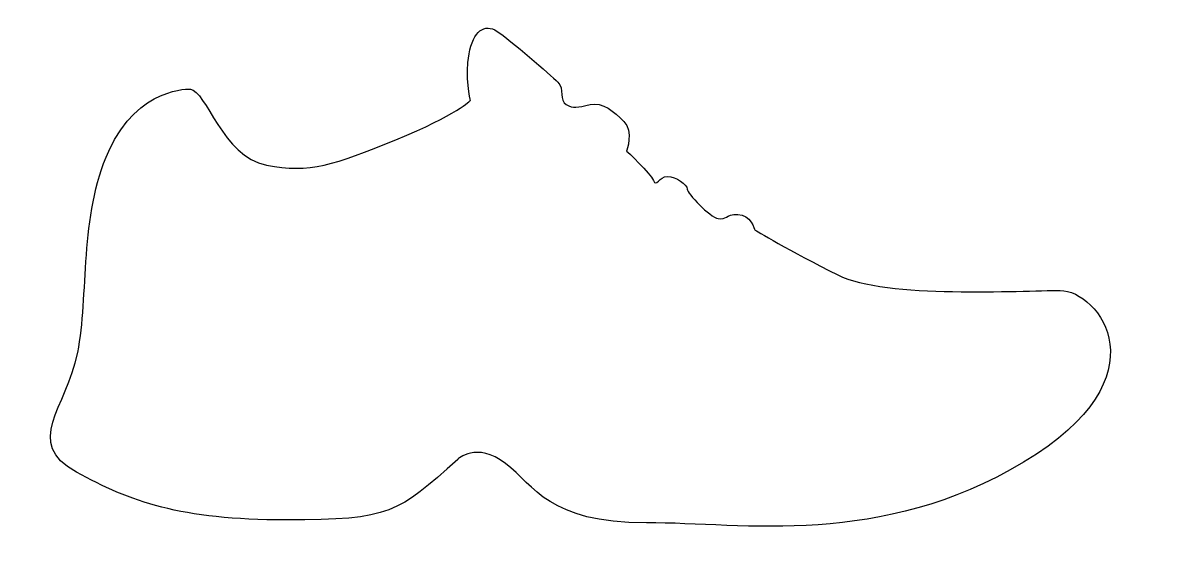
# Model space of a CAD drawing. Header units: centimetres. Extents: x -10.6 to 11.2, y -5.2 to 4.8.
import ezdxf

# ---------------------------------------------------------------- set-up
doc = ezdxf.new("R2010")
doc.units = ezdxf.units.CM
doc.header["$MEASUREMENT"] = 0
doc.layers.add('Camada 1', color=7, linetype='Continuous')

msp = doc.modelspace()

# ---------------------------------------------------------------- linework, layer by layer
at = {"layer": 'Camada 1'}
msp.add_open_spline([(-7.42166, 3.578), (-7.42166, 3.578), (-8.41255, 3.63153), (-8.97498, 2.39949), (-8.97498, 2.39949), (-9.53738, 1.1677), (-9.34992, -0.35887), (-9.56418, -1.43017), (-9.56418, -1.43017), (-9.77849, -2.50157), (-10.60873, -3.14425), (-9.59096, -3.70665), (-9.59096, -3.70665), (-8.57324, -4.26907), (-7.60918, -4.61719), (-5.60054, -4.61719), (-5.60054, -4.61719), (-3.5919, -4.61719), (-3.48483, -4.48323), (-2.33315, -3.46554), (-2.33315, -3.46554), (-2.33315, -3.46554), (-1.98506, -3.11743), (-1.42264, -3.54592), (-1.42264, -3.54592), (-0.86022, -3.97439), (-0.61921, -4.67074), (1.2555, -4.67074), (1.2555, -4.67074), (3.13021, -4.67074), (5.70124, -5.15289), (8.4329, -3.51922), (8.4329, -3.51922), (11.1647, -1.88552), (9.85239, -0.25185), (9.12923, -0.25185), (9.12923, -0.25185), (8.40604, -0.25185), (5.80829, -0.41261), (4.89778, 0.04271), (4.89778, 0.04271), (3.98714, 0.49803), (3.31764, 0.89983), (3.31764, 0.89983), (3.31764, 0.89983), (3.31764, 0.89983), (3.23726, 1.19439), (2.99636, 1.19439), (2.99636, 1.19439), (2.75525, 1.19439), (2.78205, 1.08731), (2.62142, 1.11401), (2.62142, 1.11401), (2.46066, 1.14084), (2.03206, 1.59616), (2.03206, 1.67628), (2.03206, 1.67628), (2.03206, 1.75666), (1.81788, 1.91742), (1.65725, 1.91742), (1.65725, 1.91742), (1.49662, 1.91742), (1.44294, 1.70311), (1.38939, 1.83704), (1.38939, 1.83704), (1.33586, 1.97097), (0.88054, 2.39944), (0.88054, 2.39944), (0.88054, 2.39944), (0.88054, 2.39944), (1.01447, 2.77438), (0.82701, 2.96184), (0.82701, 2.96184), (0.63953, 3.1493), (0.42521, 3.33678), (0.1842, 3.28323), (0.1842, 3.28323), (-0.05681, 3.22968), (-0.13719, 3.20298), (-0.27099, 3.28323), (-0.27099, 3.28323), (-0.40492, 3.36361), (-0.29782, 3.57792), (-0.43175, 3.7117), (-0.43175, 3.7117), (-0.56555, 3.84563), (-1.34226, 4.51527), (-1.58327, 4.67589), (-1.58327, 4.67589), (-1.82441, 4.83665), (-2.03856, 4.67589), (-2.11897, 4.2474), (-2.11897, 4.2474), (-2.19935, 3.81893), (-2.09227, 3.36361), (-2.09227, 3.36361), (-2.09227, 3.36361), (-2.09227, 3.36361), (-2.33315, 3.09575), (-3.51165, 2.61373), (-3.51165, 2.61373), (-4.68989, 2.13158), (-5.14521, 1.97095), (-5.97548, 2.13158), (-5.97548, 2.13158), (-6.80571, 2.29242), (-7.12699, 3.55117), (-7.42166, 3.578)], degree=3, knots=[0, 0, 0, 0, 0.03571429, 0.03571429, 0.03571429, 0.03571429, 0.07142857, 0.07142857, 0.07142857, 0.07142857, 0.10714286, 0.10714286, 0.10714286, 0.10714286, 0.14285714, 0.14285714, 0.14285714, 0.14285714, 0.17857143, 0.17857143, 0.17857143, 0.17857143, 0.21428571, 0.21428571, 0.21428571, 0.21428571, 0.25, 0.25, 0.25, 0.25, 0.28571429, 0.28571429, 0.28571429, 0.28571429, 0.32142857, 0.32142857, 0.32142857, 0.32142857, 0.35714286, 0.35714286, 0.35714286, 0.35714286, 0.39285714, 0.39285714, 0.39285714, 0.39285714, 0.42857143, 0.42857143, 0.42857143, 0.42857143, 0.46428571, 0.46428571, 0.46428571, 0.46428571, 0.5, 0.5, 0.5, 0.5, 0.53571429, 0.53571429, 0.53571429, 0.53571429, 0.57142857, 0.57142857, 0.57142857, 0.57142857, 0.60714286, 0.60714286, 0.60714286, 0.60714286, 0.64285714, 0.64285714, 0.64285714, 0.64285714, 0.67857143, 0.67857143, 0.67857143, 0.67857143, 0.71428571, 0.71428571, 0.71428571, 0.71428571, 0.75, 0.75, 0.75, 0.75, 0.78571429, 0.78571429, 0.78571429, 0.78571429, 0.82142857, 0.82142857, 0.82142857, 0.82142857, 0.85714286, 0.85714286, 0.85714286, 0.85714286, 0.89285714, 0.89285714, 0.89285714, 0.89285714, 0.92857143, 0.92857143, 0.92857143, 0.92857143, 1, 1, 1, 1], dxfattribs=at)

doc.saveas('drawing.dxf')
